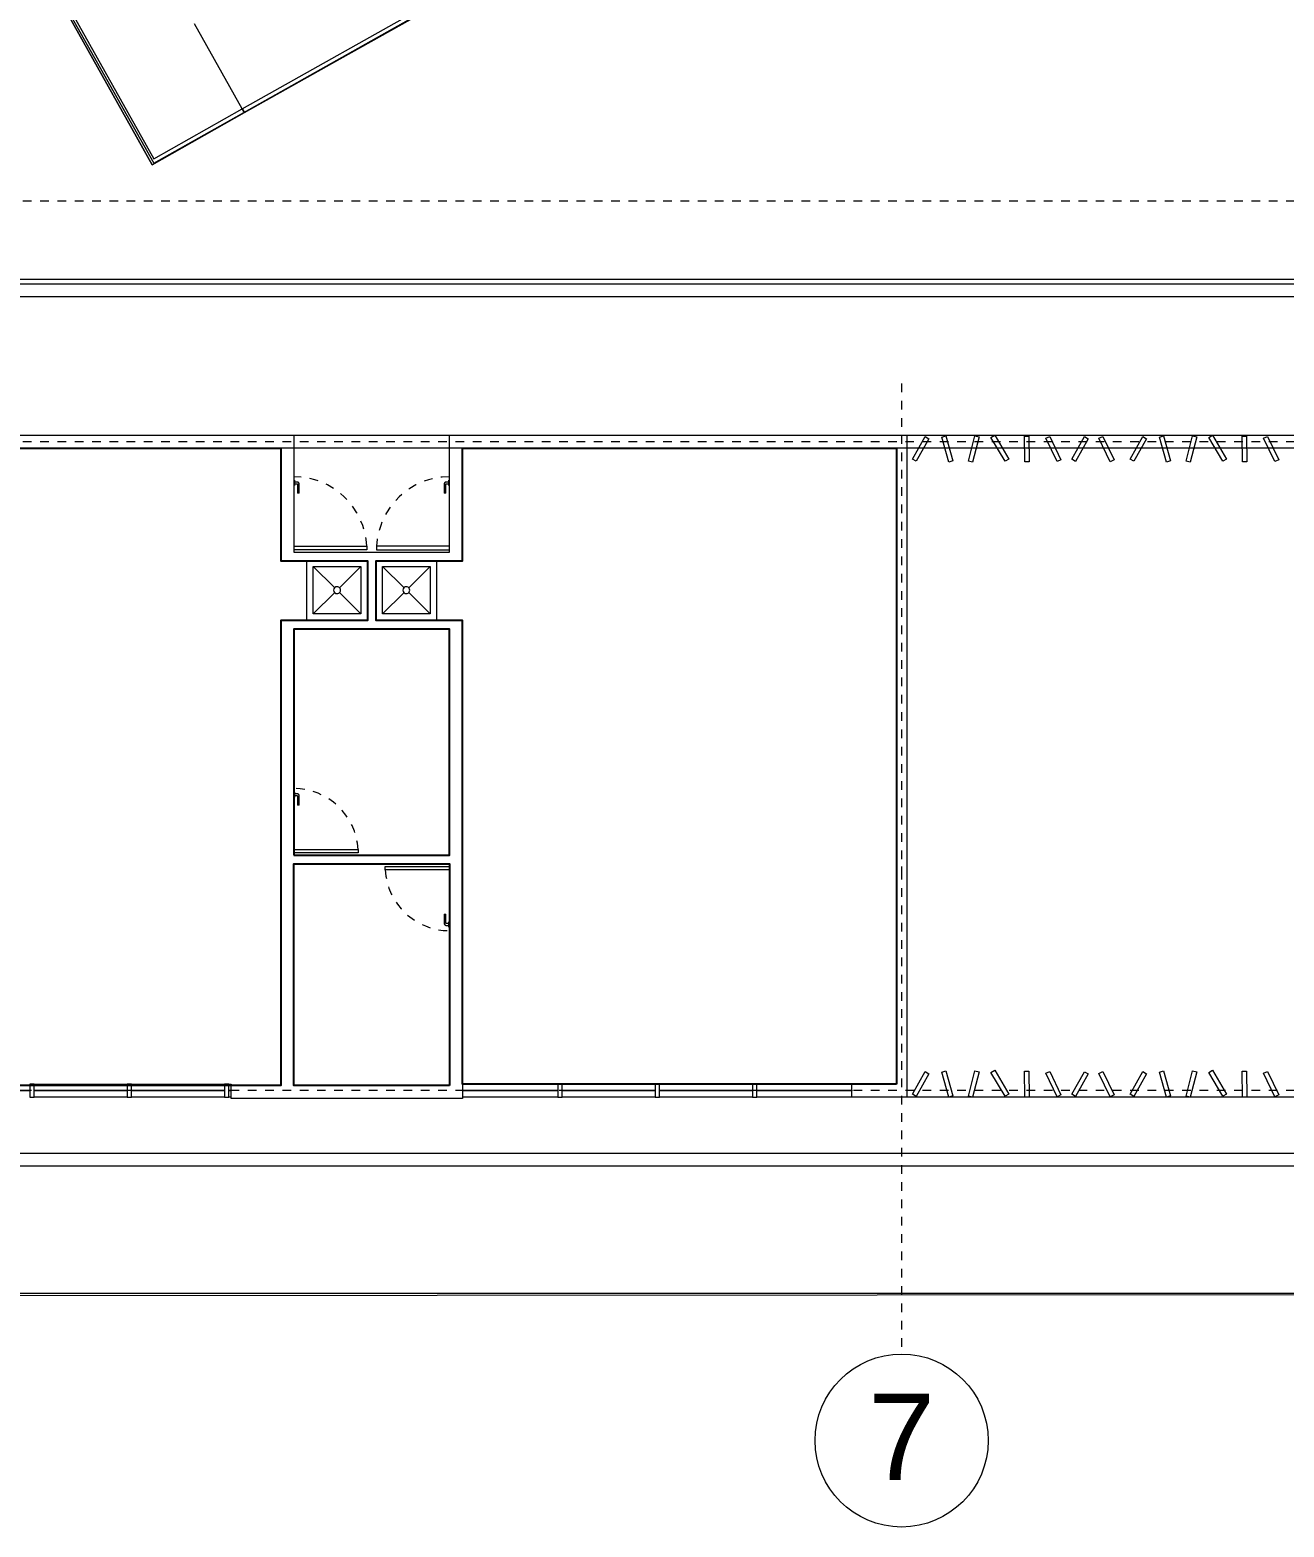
# Model space of a CAD drawing. Header units: metres. Extents: x -10 to 246, y 16 to 113.
# Drawn here: x 26.57 to 41.06, y 43.3 to 60.6 of the extents above; entities that cross this region are included whole.
import ezdxf

# ---------------------------------------------------------------- set-up
doc = ezdxf.new("R2010")
doc.units = ezdxf.units.M
doc.linetypes.add('LineaDiscontinua-1_5mm', pattern=[0.003, 0.0015, -0.0015])
doc.linetypes.add('LíneaDeRejilla', pattern=[0.021, 0.012, -0.003, 0.003, -0.003])
for name, color, linetype, lineweight in [('A-BRND', 11, 'Continuous', 5), ('A-DETL-3', 151, 'Continuous', 5), ('A-MURO', 113, 'Continuous', 9), ('A-PISO', 51, 'Continuous', 9), ('A-PISO-RAMP', 51, 'Continuous', 5), ('A-PUER', 31, 'Continuous', 5), ('A-VENT-CORT', 52, 'Continuous', 5), ('A-VENT-CORT-MARC', 51, 'Continuous', 5), ('H-HID-APAR', 6, 'Continuous', 5), ('S-REJI', 1, 'Continuous', 5), ('S-REJI-IDEN', 1, 'Continuous', 5)]:
    doc.layers.add(name, color=color, linetype=linetype, lineweight=lineweight)
doc.layers.add('AREAS LIBRES', color=1, linetype='Continuous')
doc.styles.add('Arial_5', font='Arial.ttf', dxfattribs={"height": 1})

# ---------------------------------------------------------------- blocks, each defined once
blk = doc.blocks.new('Puerta-Batiente-ConDilataciones - 800x2200-4 Dilataciones-1041456-Nivel 2')
at = {"layer": 'A-PUER'}
for p, q in [((-0.372, -0.819), (-0.372, -0.075)), ((-0.332, -0.075), (-0.332, -0.819)), ((-0.332, -0.819), (-0.372, -0.819))]:
    blk.add_line(p, q, dxfattribs=at)
at = {"layer": 'A-PUER', "linetype": 'LineaDiscontinua-1_5mm'}
blk.add_arc((-0.372, -0.075), 0.744, 273.0819, 0, dxfattribs=at)
blk = doc.blocks.new('Manija-Horizontal-SinCerradura - 120-1041475-Nivel 2')
at = {"layer": 'A-PUER'}
for p, q in [((0.12, 0.008), (0.12, 0)), ((0.12, 0.008), (0.18, 0.008)), ((0.124, 0.008), (0.12, 0.008)), ((0.14, 0.038), (0.14, 0.008)), ((0.16, 0.008), (0.16, 0.038)), ((0.27, 0.063), (0.165, 0.063)), ((0.165, 0.043), (0.27, 0.043)), ((0.18, 0.008), (0.176, 0.008)), ((0.18, 0), (0.18, 0.008)), ((0.27, 0.063), (0.27, 0.043))]:
    blk.add_line(p, q, dxfattribs=at)
at = {"layer": 'A-PUER', "flags": 128}
for points in [[(0.165, 0.063), (0.164, 0.063), (0.163, 0.063), (0.162, 0.063), (0.161, 0.063), (0.16, 0.063), (0.159, 0.062), (0.158, 0.062), (0.157, 0.062), (0.156, 0.061), (0.155, 0.061), (0.154, 0.061), (0.153, 0.06), (0.153, 0.06), (0.152, 0.059), (0.151, 0.059), (0.15, 0.058), (0.149, 0.057), (0.149, 0.057), (0.148, 0.056), (0.147, 0.055), (0.146, 0.055), (0.146, 0.054), (0.145, 0.053), (0.145, 0.052), (0.144, 0.052), (0.143, 0.051), (0.143, 0.05), (0.142, 0.049), (0.142, 0.048), (0.142, 0.047), (0.141, 0.046), (0.141, 0.045), (0.141, 0.044), (0.141, 0.043), (0.14, 0.042), (0.14, 0.041), (0.14, 0.04), (0.14, 0.039), (0.14, 0.038), (0.14, 0.038)], [(0.16, 0.038), (0.16, 0.038), (0.16, 0.038), (0.16, 0.039), (0.16, 0.039), (0.16, 0.039), (0.16, 0.039), (0.16, 0.039), (0.16, 0.04), (0.16, 0.04), (0.16, 0.04), (0.16, 0.04), (0.161, 0.04), (0.161, 0.04), (0.161, 0.041), (0.161, 0.041), (0.161, 0.041), (0.161, 0.041), (0.161, 0.041), (0.161, 0.041), (0.162, 0.042), (0.162, 0.042), (0.162, 0.042), (0.162, 0.042), (0.162, 0.042), (0.162, 0.042), (0.162, 0.042), (0.163, 0.042), (0.163, 0.043), (0.163, 0.043), (0.163, 0.043), (0.163, 0.043), (0.164, 0.043), (0.164, 0.043), (0.164, 0.043), (0.164, 0.043), (0.164, 0.043), (0.165, 0.043), (0.165, 0.043), (0.165, 0.043), (0.165, 0.043)]]:
    blk.add_lwpolyline(points, dxfattribs=at)
blk = doc.blocks.new('Puerta-Batiente-HojaLisa - 900x2200-1042010-Nivel 2')
at = {"layer": 'A-PUER'}
for p, q in [((-0.422, -0.919), (-0.422, -0.075)), ((-0.382, -0.075), (-0.382, -0.919)), ((-0.382, -0.919), (-0.422, -0.919))]:
    blk.add_line(p, q, dxfattribs=at)
at = {"layer": 'A-PUER', "linetype": 'LineaDiscontinua-1_5mm'}
blk.add_arc((-0.422, -0.075), 0.844, 272.7165, 0, dxfattribs=at)
blk = doc.blocks.new('Puerta-Batiente-HojaLisa - 900x2200-1042033-Nivel 2')
at = {"layer": 'A-PUER'}
for p, q in [((-0.382, 0.919), (-0.422, 0.919)), ((-0.422, 0.919), (-0.422, 0.075)), ((-0.382, 0.075), (-0.382, 0.919))]:
    blk.add_line(p, q, dxfattribs=at)
at = {"layer": 'A-PUER', "linetype": 'LineaDiscontinua-1_5mm'}
blk.add_arc((-0.422, 0.075), 0.844, 360, 87.2835, dxfattribs=at)
blk = doc.blocks.new('Manija-Horizontal-SinCerradura - 120-1041476-Nivel 2')
at = {"layer": 'A-PUER'}
for p, q in [((0.12, 0), (0.12, -0.008)), ((0.18, -0.008), (0.18, 0)), ((0.12, -0.008), (0.124, -0.008)), ((0.18, -0.008), (0.12, -0.008)), ((0.14, -0.008), (0.14, -0.038)), ((0.16, -0.038), (0.16, -0.008)), ((0.27, -0.043), (0.165, -0.043)), ((0.165, -0.063), (0.27, -0.063)), ((0.176, -0.008), (0.18, -0.008)), ((0.27, -0.043), (0.27, -0.063))]:
    blk.add_line(p, q, dxfattribs=at)
at = {"layer": 'A-PUER', "flags": 128}
for points in [[(0.14, -0.038), (0.14, -0.039), (0.14, -0.04), (0.14, -0.041), (0.14, -0.042), (0.14, -0.043), (0.141, -0.044), (0.141, -0.045), (0.141, -0.046), (0.142, -0.047), (0.142, -0.048), (0.142, -0.049), (0.143, -0.05), (0.143, -0.05), (0.144, -0.051), (0.144, -0.052), (0.145, -0.053), (0.146, -0.054), (0.146, -0.054), (0.147, -0.055), (0.148, -0.056), (0.148, -0.057), (0.149, -0.057), (0.15, -0.058), (0.151, -0.058), (0.151, -0.059), (0.152, -0.06), (0.153, -0.06), (0.154, -0.061), (0.155, -0.061), (0.156, -0.061), (0.157, -0.062), (0.158, -0.062), (0.159, -0.062), (0.16, -0.062), (0.161, -0.063), (0.162, -0.063), (0.163, -0.063), (0.164, -0.063), (0.165, -0.063), (0.165, -0.063)], [(0.165, -0.043), (0.165, -0.043), (0.165, -0.043), (0.164, -0.043), (0.164, -0.043), (0.164, -0.043), (0.164, -0.043), (0.164, -0.043), (0.163, -0.043), (0.163, -0.043), (0.163, -0.043), (0.163, -0.043), (0.163, -0.042), (0.163, -0.042), (0.162, -0.042), (0.162, -0.042), (0.162, -0.042), (0.162, -0.042), (0.162, -0.042), (0.162, -0.042), (0.161, -0.041), (0.161, -0.041), (0.161, -0.041), (0.161, -0.041), (0.161, -0.041), (0.161, -0.041), (0.161, -0.041), (0.161, -0.04), (0.16, -0.04), (0.16, -0.04), (0.16, -0.04), (0.16, -0.04), (0.16, -0.039), (0.16, -0.039), (0.16, -0.039), (0.16, -0.039), (0.16, -0.039), (0.16, -0.038), (0.16, -0.038), (0.16, -0.038), (0.16, -0.038)]]:
    blk.add_lwpolyline(points, dxfattribs=at)
blk = doc.blocks.new('Panel de sistema - Vidrio-10-1633781-Nivel 2')
at = {"layer": 'A-VENT-CORT'}
for p, q in [((-0.55, 0.005), (0.55, 0.005)), ((-0.55, 0.005), (-0.55, -0.005)), ((0.55, 0.005), (0.55, -0.005)), ((0.55, -0.005), (-0.55, -0.005))]:
    blk.add_line(p, q, dxfattribs=at)
blk = doc.blocks.new('Panel de sistema - Vidrio-10-1633782-Nivel 2')
at = {"layer": 'A-VENT-CORT'}
for p, q in [((-0.5375, 0.005), (0.5375, 0.005)), ((-0.5375, 0.005), (-0.5375, -0.005)), ((0.5375, 0.005), (0.5375, -0.005)), ((0.5375, -0.005), (-0.5375, -0.005))]:
    blk.add_line(p, q, dxfattribs=at)
blk = doc.blocks.new('Panel de sistema - Vidrio-10-1633794-Nivel 2')
at = {"layer": 'A-VENT-CORT'}
for p, q in [((-0.012, 0.005), (0.012, 0.005)), ((-0.012, 0.005), (-0.012, -0.005)), ((0.012, 0.005), (0.012, -0.005)), ((0.012, -0.005), (-0.012, -0.005))]:
    blk.add_line(p, q, dxfattribs=at)
blk = doc.blocks.new('Montante rectangular - 50x150-1633745-Nivel 2')
at = {"layer": 'A-VENT-CORT-MARC'}
for p, q in [((-0.025, -0.075), (-0.025, 0.075)), ((-0.025, 0.075), (0.025, 0.075)), ((0.025, 0.075), (0.025, -0.075)), ((0.025, -0.075), (-0.025, -0.075))]:
    blk.add_line(p, q, dxfattribs=at)
blk = doc.blocks.new('Montante rectangular - 50x150-1633777-Nivel 2')
at = {"layer": 'A-VENT-CORT-MARC'}
for p, q in [((34.966, 48.417), (36.066, 48.417)), ((36.066, 48.267), (34.966, 48.267))]:
    blk.add_line(p, q, dxfattribs=at)
blk = doc.blocks.new('Montante rectangular - 50x150-1532673-Nivel 2')
at = {"layer": 'A-VENT-CORT-MARC'}
for p, q in [((33.841, 48.417), (34.916, 48.417)), ((34.916, 48.267), (33.841, 48.267))]:
    blk.add_line(p, q, dxfattribs=at)
blk = doc.blocks.new('Montante rectangular - 50x150-1633778-Nivel 2')
at = {"layer": 'A-VENT-CORT-MARC'}
for p, q in [((31.566, 48.417), (32.666, 48.417)), ((32.666, 48.267), (31.566, 48.267))]:
    blk.add_line(p, q, dxfattribs=at)
blk = doc.blocks.new('Montante rectangular - 50x150-1633792-Nivel 2')
at = {"layer": 'A-VENT-CORT-MARC'}
for p, q in [((28.866, 48.417), (28.891, 48.417)), ((28.891, 48.417), (28.891, 48.402)), ((28.891, 48.267), (28.866, 48.267))]:
    blk.add_line(p, q, dxfattribs=at)
blk = doc.blocks.new('M_Shower Stall-2D - Poceta aseol-2D 70_70-1736770-Nivel 2')
at = {"layer": 'H-HID-APAR'}
for p, q in [((0, 0.7), (0.69, 0.7)), ((0.075, 0.625), (0.321, 0.379)), ((0.075, 0.075), (0.075, 0.625)), ((0.075, 0.625), (0.625, 0.625)), ((0.625, 0.625), (0.379, 0.379)), ((0.625, 0.625), (0.625, 0.075)), ((0.322, 0.322), (0.075, 0.075)), ((0.378, 0.322), (0.625, 0.075)), ((0.625, 0.075), (0.075, 0.075))]:
    blk.add_line(p, q, dxfattribs=at)
for start, end in [(360, 180), (180, 360)]:
    blk.add_arc((0.35, 0.35), 0.04, start, end, dxfattribs=at)
blk = doc.blocks.new('M_Shower Stall-2D - Poceta aseol-2D 70_70-V71-Nivel 2')
at = {"layer": 'H-HID-APAR'}
for p, q in [((0.075, 0.625), (0.321, 0.379)), ((0.075, 0.075), (0.075, 0.625)), ((0.075, 0.625), (0.625, 0.625)), ((0.625, 0.625), (0.379, 0.379)), ((0.625, 0.625), (0.625, 0.075)), ((0.322, 0.322), (0.075, 0.075)), ((0.378, 0.322), (0.625, 0.075)), ((0.69, 0), (0, 0)), ((0.625, 0.075), (0.075, 0.075))]:
    blk.add_line(p, q, dxfattribs=at)
for start, end in [(360, 180), (180, 360)]:
    blk.add_arc((0.35, 0.35), 0.04, start, end, dxfattribs=at)
blk = doc.blocks.new('Top Rail Type - Top Rail_Internal_-1746581-Nivel 2')
at = {"layer": 'A-BRND'}
for p, q in [((47.946, 73.25), (43.625, 70.814)), ((47.93, 73.277), (47.946, 73.25)), ((44.869, 68.602), (49.224, 71.058)), ((49.249, 71.014), (44.894, 68.559)), ((49.224, 71.058), (49.249, 71.014)), ((43.625, 70.814), (42.579, 70.226)), ((43.603, 70.852), (43.625, 70.814)), ((43.625, 70.814), (43.603, 70.852)), ((42.579, 70.226), (38.221, 67.775)), ((42.557, 70.265), (42.579, 70.226)), ((43.822, 68.014), (44.869, 68.602)), ((44.894, 68.559), (43.847, 67.97)), ((44.894, 68.559), (44.869, 68.602)), ((44.869, 68.602), (44.894, 68.559)), ((38.196, 67.819), (39.414, 68.503)), ((39.464, 65.564), (43.822, 68.014)), ((43.847, 67.97), (39.489, 65.52)), ((43.822, 68.014), (43.847, 67.97)), ((37.15, 67.231), (38.196, 67.819)), ((38.221, 67.775), (37.175, 67.187)), ((38.196, 67.819), (38.221, 67.775)), ((32.792, 64.78), (37.15, 67.231)), ((37.175, 67.187), (32.816, 64.737)), ((37.15, 67.231), (37.175, 67.187)), ((38.418, 64.975), (39.464, 65.564)), ((39.489, 65.52), (38.443, 64.932)), ((39.464, 65.564), (39.489, 65.52)), ((34.06, 62.525), (38.418, 64.975)), ((38.443, 64.932), (34.084, 62.481)), ((38.418, 64.975), (38.443, 64.932)), ((31.746, 64.192), (32.792, 64.78)), ((32.816, 64.737), (31.77, 64.149)), ((32.792, 64.78), (32.816, 64.737)), ((27.839, 61.996), (31.746, 64.192)), ((31.77, 64.149), (27.864, 61.952)), ((31.746, 64.192), (31.77, 64.149)), ((33.014, 61.937), (34.06, 62.525)), ((34.06, 62.525), (34.084, 62.481)), ((34.084, 62.481), (33.038, 61.893)), ((27.752, 61.947), (27.839, 61.996)), ((27.839, 61.996), (27.864, 61.952)), ((26.687, 61.351), (27.665, 61.898)), ((27.689, 61.855), (26.756, 61.332)), ((27.665, 61.898), (27.752, 61.947)), ((27.777, 61.903), (27.689, 61.855)), ((27.864, 61.952), (27.777, 61.903)), ((29.02, 59.692), (33.014, 61.937)), ((33.038, 61.893), (29.045, 59.648)), ((33.014, 61.937), (33.038, 61.893)), ((27.977, 59.046), (26.687, 61.351)), ((26.756, 61.332), (27.997, 59.115)), ((29.045, 59.648), (27.977, 59.046)), ((27.997, 59.115), (29.02, 59.692)), ((29.045, 59.648), (29.02, 59.692)), ((29.02, 59.692), (29.045, 59.648))]:
    blk.add_line(p, q, dxfattribs=at)
blk = doc.blocks.new('Top Rail Type - Top Rail_Internal_-V129-Nivel 2')
at = {"layer": 'A-BRND'}
for p, q in [((47.946, 73.25), (43.625, 70.814)), ((47.946, 73.25), (47.93, 73.277)), ((44.869, 68.602), (49.224, 71.058)), ((44.894, 68.559), (49.249, 71.014)), ((49.224, 71.058), (49.249, 71.014)), ((43.625, 70.814), (42.579, 70.226)), ((42.579, 70.226), (38.221, 67.775)), ((43.822, 68.014), (44.869, 68.602)), ((43.847, 67.97), (44.894, 68.559)), ((39.414, 68.503), (38.196, 67.819)), ((39.464, 65.564), (43.822, 68.014)), ((39.489, 65.52), (43.847, 67.97)), ((38.196, 67.819), (37.15, 67.231)), ((38.221, 67.775), (37.175, 67.187)), ((37.15, 67.231), (32.792, 64.78)), ((37.175, 67.187), (32.816, 64.737)), ((38.418, 64.975), (39.464, 65.564)), ((38.443, 64.932), (39.489, 65.52)), ((34.06, 62.525), (38.418, 64.975)), ((34.084, 62.481), (38.443, 64.932)), ((32.792, 64.78), (31.746, 64.192)), ((32.816, 64.737), (31.77, 64.149)), ((31.746, 64.192), (27.839, 61.996)), ((31.77, 64.149), (27.864, 61.952)), ((33.014, 61.937), (34.06, 62.525)), ((33.038, 61.893), (34.084, 62.481)), ((27.665, 61.898), (26.687, 61.351)), ((27.689, 61.855), (26.756, 61.332)), ((27.752, 61.947), (27.665, 61.898)), ((27.776, 61.903), (27.689, 61.855)), ((29.02, 59.692), (33.014, 61.937)), ((29.045, 59.648), (33.038, 61.893)), ((26.687, 61.351), (27.977, 59.046)), ((26.756, 61.332), (27.997, 59.115)), ((27.977, 59.046), (29.045, 59.648)), ((27.997, 59.115), (29.02, 59.692))]:
    blk.add_line(p, q, dxfattribs=at)
blk = doc.blocks.new('Grid - 4mm-563819-Nivel 2')
at = {"layer": 'S-REJI-IDEN'}
blk.add_circle((0, 0), 0.004, dxfattribs=at)

msp = doc.modelspace()

# ---------------------------------------------------------------- linework, layer by layer
at = {"layer": 'A-DETL-3'}
msp.add_line((36.701, 55.767), (16.691, 55.767), dxfattribs=at)
at = {"layer": 'A-MURO'}
for p, q in [((20.081, 57.667), (51.081, 57.667)), ((51.231, 57.517), (20.081, 57.517)), ((16.961, 55.917), (54.461, 55.917)), ((29.616, 55.917), (29.616, 54.567)), ((31.416, 54.567), (31.416, 55.917)), ((36.701, 55.917), (36.701, 48.267)), ((37.104, 55.897), (37.152, 55.911)), ((37.152, 55.911), (37.233, 55.622)), ((37.414, 55.62), (37.488, 55.911)), ((37.488, 55.911), (37.536, 55.898)), ((37.674, 55.891), (37.717, 55.917)), ((37.717, 55.917), (37.88, 55.643)), ((38.066, 55.609), (38.062, 55.909)), ((38.062, 55.909), (38.112, 55.909)), ((38.112, 55.909), (38.116, 55.609)), ((39.62, 55.897), (39.668, 55.911)), ((39.668, 55.911), (39.749, 55.622)), ((39.93, 55.62), (40.004, 55.911)), ((40.004, 55.911), (40.053, 55.898)), ((40.19, 55.891), (40.233, 55.917)), ((40.233, 55.917), (40.396, 55.643)), ((40.582, 55.609), (40.578, 55.909)), ((40.578, 55.909), (40.628, 55.909)), ((40.628, 55.909), (40.632, 55.609)), ((54.311, 55.767), (16.694, 55.767)), ((29.466, 54.467), (29.466, 55.767)), ((31.566, 55.767), (31.566, 54.467)), ((36.581, 48.417), (36.581, 55.767)), ((36.766, 55.641), (36.913, 55.903)), ((36.957, 55.878), (36.81, 55.617)), ((36.913, 55.903), (36.957, 55.878)), ((37.185, 55.608), (37.104, 55.897)), ((37.536, 55.898), (37.462, 55.608)), ((37.837, 55.617), (37.674, 55.891)), ((38.308, 55.883), (38.353, 55.905)), ((38.438, 55.613), (38.308, 55.883)), ((38.353, 55.905), (38.483, 55.634)), ((38.607, 55.64), (38.754, 55.902)), ((38.797, 55.877), (38.651, 55.616)), ((38.754, 55.902), (38.797, 55.877)), ((38.921, 55.883), (38.967, 55.904)), ((39.052, 55.612), (38.921, 55.883)), ((38.967, 55.904), (39.097, 55.634)), ((39.283, 55.641), (39.429, 55.903)), ((39.473, 55.878), (39.326, 55.617)), ((39.429, 55.903), (39.473, 55.878)), ((39.701, 55.608), (39.62, 55.897)), ((40.053, 55.898), (39.978, 55.608)), ((40.353, 55.617), (40.19, 55.891)), ((40.824, 55.883), (40.869, 55.905)), ((40.954, 55.613), (40.824, 55.883)), ((40.869, 55.905), (40.999, 55.634)), ((36.81, 55.617), (36.766, 55.641)), ((37.233, 55.622), (37.185, 55.608)), ((37.462, 55.608), (37.414, 55.62)), ((37.88, 55.643), (37.837, 55.617)), ((38.116, 55.609), (38.066, 55.609)), ((38.483, 55.634), (38.438, 55.613)), ((38.651, 55.616), (38.607, 55.64)), ((39.097, 55.634), (39.052, 55.612)), ((39.326, 55.617), (39.283, 55.641)), ((39.749, 55.622), (39.701, 55.608)), ((39.978, 55.608), (39.93, 55.62)), ((40.396, 55.643), (40.353, 55.617)), ((40.632, 55.609), (40.582, 55.609)), ((40.999, 55.634), (40.954, 55.613)), ((29.616, 54.567), (31.416, 54.567)), ((30.466, 54.467), (29.466, 54.467)), ((30.466, 53.777), (30.466, 54.467)), ((31.566, 54.467), (30.566, 54.467)), ((30.566, 54.467), (30.566, 53.777)), ((29.466, 53.777), (30.466, 53.777)), ((29.466, 48.402), (29.466, 53.777)), ((31.416, 53.677), (29.616, 53.677)), ((29.616, 53.677), (29.616, 51.062)), ((30.566, 53.777), (31.566, 53.777)), ((31.416, 51.062), (31.416, 53.677)), ((31.566, 53.777), (31.566, 48.252)), ((29.616, 51.062), (31.416, 51.062)), ((31.416, 50.962), (29.616, 50.962)), ((29.616, 50.962), (29.616, 48.402)), ((31.416, 48.402), (31.416, 50.962)), ((36.766, 48.3), (36.913, 48.561)), ((36.957, 48.537), (36.81, 48.275)), ((36.913, 48.561), (36.957, 48.537)), ((37.104, 48.556), (37.152, 48.569)), ((37.185, 48.267), (37.104, 48.556)), ((37.152, 48.569), (37.233, 48.28)), ((37.414, 48.279), (37.488, 48.569)), ((37.536, 48.557), (37.462, 48.266)), ((37.488, 48.569), (37.536, 48.557)), ((37.674, 48.55), (37.717, 48.576)), ((37.837, 48.276), (37.674, 48.55)), ((37.717, 48.576), (37.88, 48.302)), ((38.062, 48.567), (38.112, 48.568)), ((38.066, 48.267), (38.062, 48.567)), ((38.112, 48.568), (38.116, 48.268)), ((38.308, 48.542), (38.353, 48.563)), ((38.438, 48.271), (38.308, 48.542)), ((38.353, 48.563), (38.483, 48.293)), ((38.607, 48.299), (38.754, 48.56)), ((38.797, 48.536), (38.651, 48.274)), ((38.754, 48.56), (38.797, 48.536)), ((38.921, 48.541), (38.967, 48.563)), ((39.052, 48.271), (38.921, 48.541)), ((38.967, 48.563), (39.097, 48.293)), ((39.283, 48.3), (39.429, 48.561)), ((39.473, 48.537), (39.326, 48.275)), ((39.429, 48.561), (39.473, 48.537)), ((39.62, 48.556), (39.668, 48.569)), ((39.701, 48.267), (39.62, 48.556)), ((39.668, 48.569), (39.749, 48.28)), ((39.93, 48.279), (40.004, 48.569)), ((40.053, 48.557), (39.978, 48.266)), ((40.004, 48.569), (40.053, 48.557)), ((40.19, 48.55), (40.233, 48.576)), ((40.353, 48.276), (40.19, 48.55)), ((40.233, 48.576), (40.396, 48.302)), ((40.578, 48.567), (40.628, 48.568)), ((40.582, 48.267), (40.578, 48.567)), ((40.628, 48.568), (40.632, 48.268)), ((40.824, 48.542), (40.869, 48.563)), ((40.954, 48.271), (40.824, 48.542)), ((40.869, 48.563), (40.999, 48.293)), ((28.891, 48.402), (29.466, 48.402)), ((28.891, 48.252), (28.891, 48.402)), ((29.616, 48.402), (31.416, 48.402)), ((36.066, 48.417), (36.581, 48.417)), ((36.066, 48.267), (36.066, 48.417)), ((36.81, 48.275), (36.766, 48.3)), ((37.88, 48.302), (37.837, 48.276)), ((38.483, 48.293), (38.438, 48.271)), ((38.651, 48.274), (38.607, 48.299)), ((39.097, 48.293), (39.052, 48.271)), ((39.326, 48.275), (39.283, 48.3)), ((40.396, 48.302), (40.353, 48.276)), ((40.999, 48.293), (40.954, 48.271)), ((31.566, 48.252), (28.891, 48.252)), ((36.701, 48.267), (36.066, 48.267)), ((37.233, 48.28), (37.185, 48.267)), ((37.462, 48.266), (37.414, 48.279)), ((38.116, 48.268), (38.066, 48.267)), ((39.749, 48.28), (39.701, 48.267)), ((39.978, 48.266), (39.93, 48.279)), ((40.632, 48.268), (40.582, 48.267)), ((10.985, 47.617), (54.311, 47.617)), ((54.461, 47.467), (10.835, 47.467))]:
    msp.add_line(p, q, dxfattribs=at)
at = {"layer": 'A-PISO'}
for p, q in [((27.997, 59.062), (49.236, 71.036)), ((26.695, 61.379), (27.997, 59.062)), ((49.236, 57.717), (20.152, 57.717)), ((37.46, 48.267), (36.701, 48.267)), ((39.976, 48.267), (37.462, 48.267)), ((42.076, 48.267), (39.979, 48.267)), ((-5.558, 46.001), (54.461, 46.001)), ((46.016, 45.982), (-5.558, 45.947))]:
    msp.add_line(p, q, dxfattribs=at)
at = {"layer": 'A-PISO-RAMP'}
msp.add_line((29.02, 59.692), (28.467, 60.675), dxfattribs=at)
at = {"layer": 'AREAS LIBRES'}
for points in [[(29.466, 55.767), (29.466, 54.467), (30.466, 54.467), (30.466, 53.777), (29.466, 53.777), (29.466, 48.402), (24.466, 48.402), (24.466, 55.767)], [(36.581, 48.417), (31.566, 48.417), (31.566, 53.777), (30.566, 53.777), (30.566, 54.467), (31.566, 54.467), (31.566, 55.767), (36.581, 55.767)], [(29.616, 51.062), (31.416, 51.062), (31.416, 53.677), (29.616, 53.677)], [(31.416, 48.402), (29.616, 48.402), (29.616, 50.962), (31.416, 50.962)]]:
    msp.add_lwpolyline(points, close=True, dxfattribs=at)
at = {"layer": 'S-REJI', "linetype": 'LíneaDeRejilla'}
for p, q in [((50.384, 58.624), (6.753, 58.624)), ((36.641, 56.517), (36.641, 50.932)), ((50.384, 55.842), (6.753, 55.842)), ((36.641, 50.932), (36.641, 50.881)), ((36.641, 50.881), (36.641, 45.296)), ((50.384, 48.342), (6.753, 48.342))]:
    msp.add_line(p, q, dxfattribs=at)

# ---------------------------------------------------------------- block references
at = {"layer": 'A-BRND'}
for name in ['Top Rail Type - Top Rail_Internal_-1746581-Nivel 2', 'Top Rail Type - Top Rail_Internal_-V129-Nivel 2']:
    msp.add_blockref(name, (0, 0), dxfattribs=at)
at = {"layer": 'A-PUER'}
for name, p, rotation in [('Puerta-Batiente-HojaLisa - 900x2200-1042010-Nivel 2', (29.541, 55.017), 90.00000000000007), ('Manija-Horizontal-SinCerradura - 120-1041475-Nivel 2', (29.616, 55.517), 269.9999999999999), ('Puerta-Batiente-HojaLisa - 900x2200-1042033-Nivel 2', (31.491, 55.017), 90.00000000000007), ('Manija-Horizontal-SinCerradura - 120-1041476-Nivel 2', (31.416, 55.517), 270.0000000000002), ('Puerta-Batiente-ConDilataciones - 800x2200-4 Dilataciones-1041456-Nivel 2', (29.541, 51.462), 90.00000000000007), ('Manija-Horizontal-SinCerradura - 120-1041475-Nivel 2', (29.616, 51.912), 269.9999999999999), ('Puerta-Batiente-ConDilataciones - 800x2200-4 Dilataciones-1041456-Nivel 2', (31.491, 50.562), 270.0000000000001), ('Manija-Horizontal-SinCerradura - 120-1041475-Nivel 2', (31.416, 50.112), 89.99999999999991)]:
    msp.add_blockref(name, p, dxfattribs=dict(at, rotation=rotation))
at = {"layer": 'A-VENT-CORT'}
for name, p in [('Panel de sistema - Vidrio-10-1633782-Nivel 2', (26.029, 48.342)), ('Panel de sistema - Vidrio-10-1633782-Nivel 2', (27.154, 48.342)), ('Panel de sistema - Vidrio-10-1633782-Nivel 2', (28.279, 48.342)), ('Panel de sistema - Vidrio-10-1633794-Nivel 2', (28.879, 48.342)), ('Panel de sistema - Vidrio-10-1633781-Nivel 2', (32.116, 48.342)), ('Panel de sistema - Vidrio-10-1633782-Nivel 2', (33.254, 48.342)), ('Panel de sistema - Vidrio-10-1633782-Nivel 2', (34.379, 48.342)), ('Panel de sistema - Vidrio-10-1633781-Nivel 2', (35.516, 48.342))]:
    msp.add_blockref(name, p, dxfattribs=at)
at = {"layer": 'A-VENT-CORT-MARC', "extrusion": (0, 0, -1), "rotation": 180}
for p in [(-26.591, 48.342), (-27.716, 48.342), (-28.841, 48.342), (-32.691, 48.342), (-33.816, 48.342), (-34.941, 48.342)]:
    msp.add_blockref('Montante rectangular - 50x150-1633745-Nivel 2', p, dxfattribs=at)
at = {"layer": 'A-VENT-CORT-MARC'}
for name, p in [('Montante rectangular - 50x150-1532673-Nivel 2', (-7.225, 0)), ('Montante rectangular - 50x150-1532673-Nivel 2', (-6.1, 0)), ('Montante rectangular - 50x150-1633792-Nivel 2', (0, 0)), ('Montante rectangular - 50x150-1633778-Nivel 2', (0, 0)), ('Montante rectangular - 50x150-1532673-Nivel 2', (-1.125, 0)), ('Montante rectangular - 50x150-1532673-Nivel 2', (0, 0)), ('Montante rectangular - 50x150-1633777-Nivel 2', (0, 0))]:
    msp.add_blockref(name, p, dxfattribs=at)
at = {"layer": 'H-HID-APAR', "rotation": 89.99999999999984}
for name, p in [('M_Shower Stall-2D - Poceta aseol-2D 70_70-1736770-Nivel 2', (30.466, 53.777)), ('M_Shower Stall-2D - Poceta aseol-2D 70_70-V71-Nivel 2', (31.266, 53.777))]:
    msp.add_blockref(name, p, dxfattribs=at)
at = {"layer": 'S-REJI-IDEN', "xscale": 249.9999999999999, "yscale": 249.9999999999999, "zscale": 249.9999999999999, "rotation": 180}
msp.add_blockref('Grid - 4mm-563819-Nivel 2', (36.641, 44.296), dxfattribs=at)

# ---------------------------------------------------------------- texts
at = {"layer": 'S-REJI-IDEN', "insert": (36.641, 44.839), "char_height": 1, "width": 0.93044, "attachment_point": 2, "line_spacing_factor": 0.941778, "style": 'Arial_5'}
msp.add_mtext('7', dxfattribs=at)

doc.saveas('drawing.dxf')
